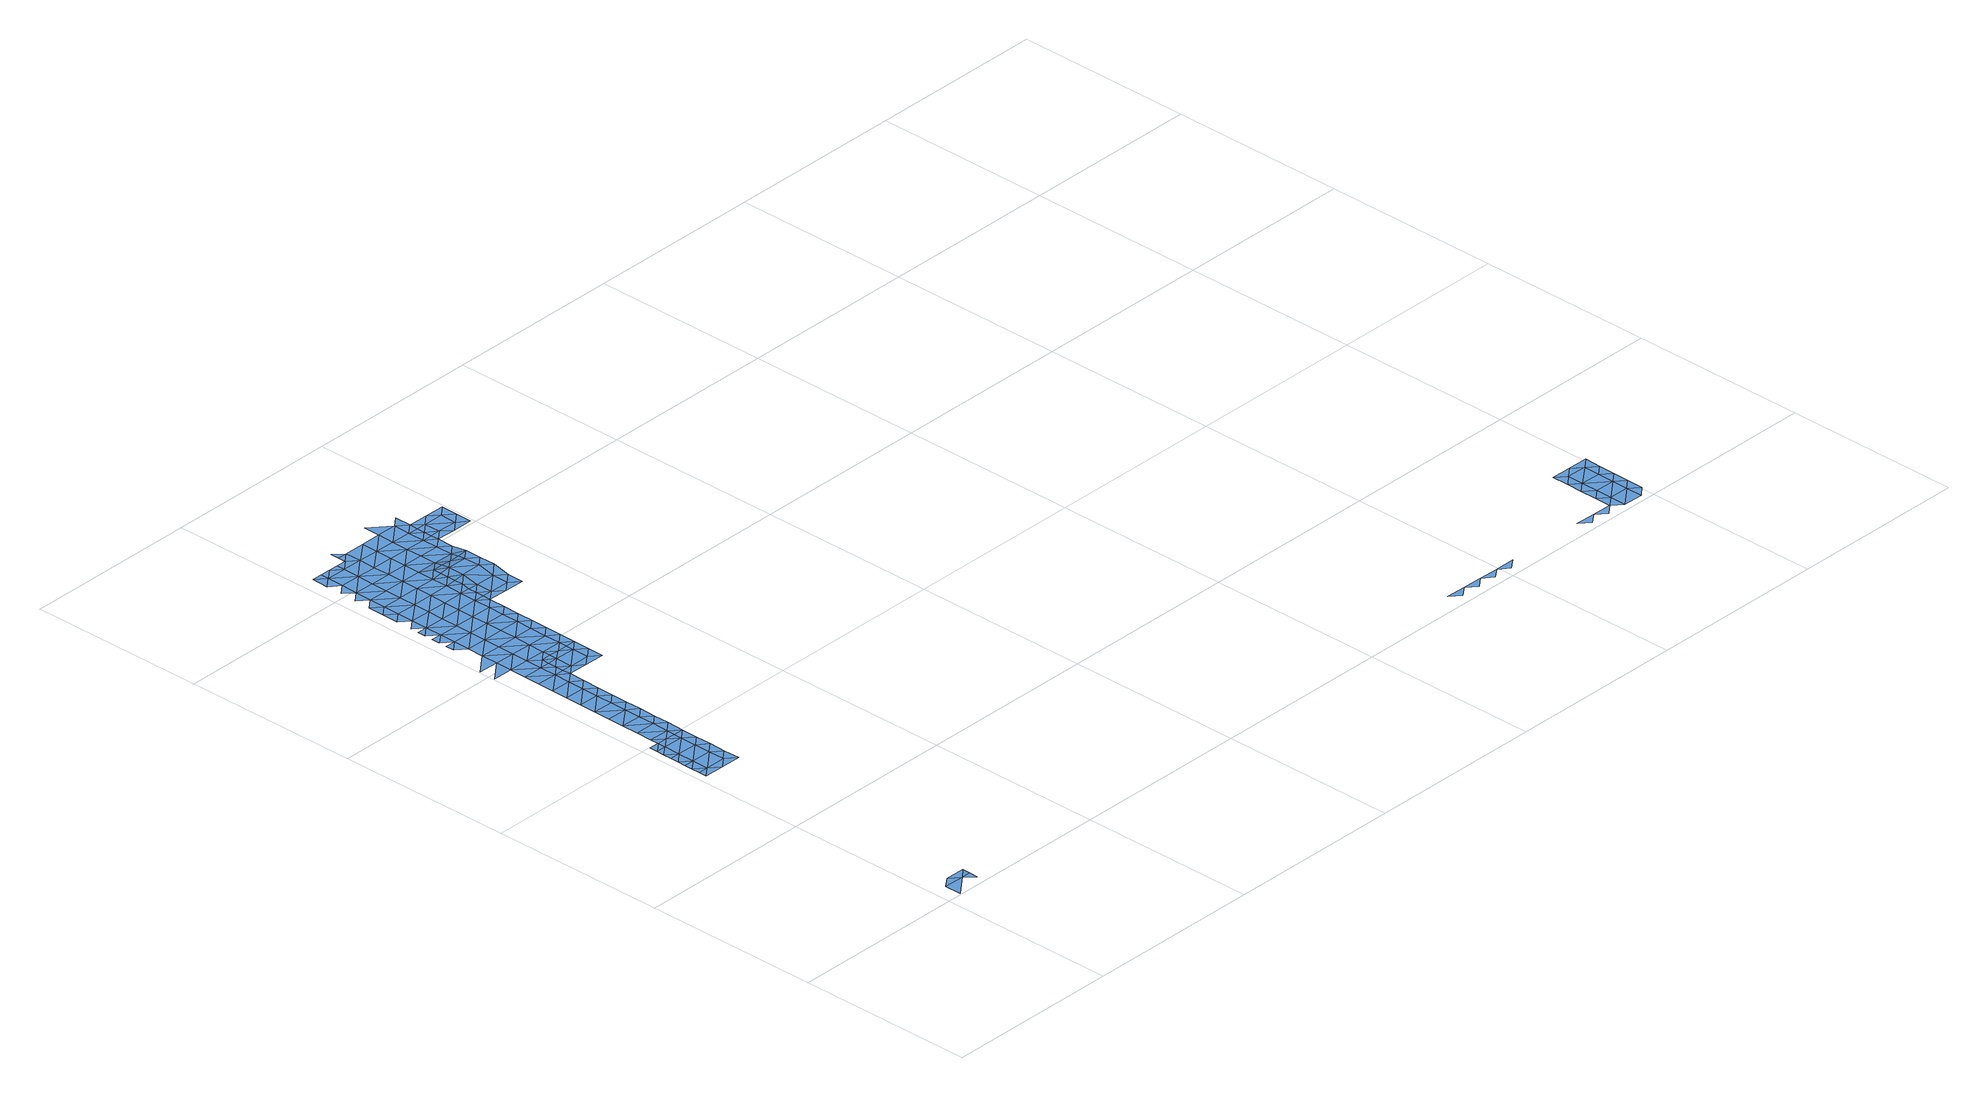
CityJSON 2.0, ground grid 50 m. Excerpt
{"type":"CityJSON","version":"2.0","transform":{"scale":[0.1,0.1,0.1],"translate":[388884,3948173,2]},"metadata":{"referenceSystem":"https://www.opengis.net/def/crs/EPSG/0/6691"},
"CityObjects":{
"waterbody1":{"type":"WaterBody","attributes":{"name":"10","class":"1140","function":"1","WaterBodyRiverFloodingRiskAttribute.description":"1","WaterBodyRiverFloodingRiskAttribute.rank":"3","WaterBodyRiverFloodingRiskAttribute.adminType":"2","WaterBodyRiverFloodingRiskAttribute.scale":"L2"},"geometry":[{"type":"MultiSurface","lod":"1","boundaries":[[[0,1,2]],[[1,3,2]],[[1,4,3]],[[5,6,1]],[[6,4,1]],[[7,8,9]],[[8,10,9]],[[11,9,10]],[[10,8,12]],[[13,11,14]],[[11,10,14]],[[14,15,13]],[[12,16,10]],[[17,18,19]],[[17,13,18]],[[18,13,15]],[[20,10,16]],[[14,10,20]],[[21,22,19]],[[15,14,23]],[[14,20,23]],[[19,18,24]],[[25,18,15]],[[25,15,23]],[[19,24,21]],[[26,22,27]],[[28,18,25]],[[24,18,28]],[[22,21,27]],[[29,26,30]],[[29,31,32]],[[30,26,27]],[[33,24,28]],[[34,35,36]],[[21,24,33]],[[32,31,37]],[[38,21,33]],[[39,40,34]],[[27,21,38]],[[29,30,31]],[[36,37,41]],[[42,27,38]],[[30,27,42]],[[37,31,41]],[[41,43,36]],[[30,44,31]],[[44,30,42]],[[34,45,39]],[[46,47,48]],[[34,36,45]],[[49,41,31]],[[50,48,47]],[[51,49,31]],[[51,31,44]],[[45,36,43]],[[39,52,46]],[[49,53,41]],[[54,43,41]],[[55,56,57]],[[53,54,41]],[[56,47,57]],[[58,52,39]],[[59,47,46]],[[57,60,61]],[[39,45,58]],[[62,61,60]],[[52,59,46]],[[60,63,64]],[[65,43,54]],[[57,47,59]],[[45,66,58]],[[67,65,54]],[[57,68,60]],[[63,69,70]],[[45,43,66]],[[71,70,69]],[[66,43,65]],[[58,72,52]],[[57,59,68]],[[60,73,63]],[[74,71,69]],[[75,71,74]],[[67,76,65]],[[77,73,60]],[[72,58,66]],[[78,59,52]],[[79,69,63]],[[74,80,75]],[[60,68,77]],[[81,78,52]],[[81,52,72]],[[82,68,59]],[[80,83,84]],[[66,65,85]],[[65,76,85]],[[79,63,73]],[[74,69,79]],[[66,86,72]],[[87,85,76]],[[74,88,80]],[[83,89,90]],[[68,91,77]],[[82,59,78]],[[80,92,83]],[[66,85,86]],[[86,93,72]],[[89,94,95]],[[72,96,81]],[[77,97,73]],[[95,94,98]],[[74,79,88]],[[87,99,85]],[[91,68,82]],[[91,97,77]],[[73,100,79]],[[80,88,92]],[[99,101,85]],[[102,98,94]],[[78,81,96]],[[97,100,73]],[[86,85,101]],[[72,93,96]],[[103,83,92]],[[89,104,94]],[[96,105,78]],[[89,83,104]],[[106,86,101]],[[104,83,103]],[[93,86,106]],[[102,94,107]],[[82,78,108]],[[82,109,91]],[[110,107,94]],[[88,79,111]],[[88,112,92]],[[104,110,94]],[[108,78,105]],[[108,109,82]],[[113,93,106]],[[111,79,100]],[[96,93,113]],[[92,112,103]],[[96,114,105]],[[109,115,91]],[[114,96,113]],[[97,115,100]],[[88,111,112]],[[97,91,115]],[[116,107,110]],[[105,117,108]],[[104,103,118]],[[105,114,117]],[[118,103,112]],[[115,119,100]],[[120,109,108]],[[111,100,119]],[[121,122,104]],[[116,110,123]],[[111,124,112]],[[108,117,120]],[[125,115,109]],[[104,118,121]],[[110,104,122]],[[126,125,109]],[[126,109,120]],[[123,110,122]],[[111,119,124]],[[124,127,112]],[[112,128,118]],[[125,129,115]],[[130,119,115]],[[129,130,115]],[[131,132,133]],[[131,123,122]],[[133,123,131]],[[134,135,119]],[[119,135,124]],[[128,112,127]],[[119,130,134]],[[121,118,136]],[[137,138,124]],[[124,138,127]],[[136,118,128]],[[136,139,121]],[[124,135,137]],[[122,121,139]],[[138,140,127]],[[127,140,128]],[[131,122,141]],[[141,122,139]],[[142,140,138]],[[136,143,139]],[[128,140,144]],[[136,128,143]],[[142,145,140]],[[128,144,143]],[[139,146,141]],[[140,147,144]],[[147,140,145]],[[139,143,148]],[[146,139,148]],[[144,149,143]],[[150,147,145]],[[144,147,149]],[[150,151,147]],[[148,143,152]],[[143,149,152]],[[148,153,146]],[[147,154,149]],[[147,151,154]],[[148,152,155]],[[156,152,149]],[[153,148,155]],[[157,146,153]],[[156,149,154]],[[158,159,152]],[[152,159,155]],[[158,152,156]],[[160,161,155]],[[155,161,153]],[[155,159,160]],[[161,162,153]]]}]},
"waterbody2":{"type":"WaterBody","attributes":{"name":"10","class":"1140","function":"1","WaterBodyRiverFloodingRiskAttribute.description":"1","WaterBodyRiverFloodingRiskAttribute.rank":"2","WaterBodyRiverFloodingRiskAttribute.adminType":"2","WaterBodyRiverFloodingRiskAttribute.scale":"L2"},"geometry":[{"type":"MultiSurface","lod":"1","boundaries":[[[163,164,165]],[[166,8,7]],[[167,168,169]],[[164,170,171]],[[164,171,172]],[[173,172,171]],[[174,166,175]],[[7,176,177]],[[178,171,179]],[[12,167,16]],[[177,175,166]],[[180,181,174]],[[180,174,175]],[[168,170,164]],[[174,170,168]],[[181,170,174]],[[182,170,181]],[[183,172,173]],[[167,169,16]],[[174,167,166]],[[173,171,184]],[[165,172,183]],[[182,179,170]],[[164,172,165]],[[8,166,167]],[[169,168,163]],[[164,163,168]],[[7,177,166]],[[178,184,171]],[[170,179,171]],[[12,8,167]],[[174,168,167]]]}]},
"waterbody3":{"type":"WaterBody","attributes":{"name":"10","class":"1140","function":"1","WaterBodyRiverFloodingRiskAttribute.description":"1","WaterBodyRiverFloodingRiskAttribute.rank":"2","WaterBodyRiverFloodingRiskAttribute.adminType":"2","WaterBodyRiverFloodingRiskAttribute.scale":"L2"},"geometry":[{"type":"MultiSurface","lod":"1","boundaries":[[[185,76,186]],[[87,185,99]],[[51,44,187]],[[188,185,187]],[[189,188,190]],[[186,187,185]],[[187,49,51]],[[99,185,191]],[[67,186,76]],[[67,54,186]],[[188,191,185]],[[187,186,49]],[[87,76,185]],[[53,49,186]],[[186,54,53]],[[191,188,189]],[[188,187,190]],[[190,187,44]]]}]},
"waterbody4":{"type":"WaterBody","attributes":{"name":"10","class":"1140","function":"1","WaterBodyRiverFloodingRiskAttribute.description":"1","WaterBodyRiverFloodingRiskAttribute.rank":"2","WaterBodyRiverFloodingRiskAttribute.adminType":"2","WaterBodyRiverFloodingRiskAttribute.scale":"L2"},"geometry":[{"type":"MultiSurface","lod":"1","boundaries":[[[192,193,194]],[[195,196,197]],[[196,192,194]],[[198,199,200]],[[201,193,125]],[[126,120,201]],[[142,138,202]],[[200,194,201]],[[200,203,198]],[[150,145,204]],[[195,151,204]],[[202,192,196]],[[134,192,135]],[[204,145,202]],[[134,130,192]],[[151,150,204]],[[197,194,199]],[[201,125,126]],[[193,130,129]],[[195,204,196]],[[120,203,201]],[[137,135,202]],[[197,196,194]],[[129,125,193]],[[202,196,204]],[[201,203,200]],[[130,193,192]],[[135,192,202]],[[202,138,137]],[[145,142,202]],[[200,199,194]],[[201,194,193]]]}]},
"waterbody5":{"type":"WaterBody","attributes":{"name":"10","class":"1140","function":"1","WaterBodyRiverFloodingRiskAttribute.description":"1","WaterBodyRiverFloodingRiskAttribute.rank":"2","WaterBodyRiverFloodingRiskAttribute.adminType":"2","WaterBodyRiverFloodingRiskAttribute.scale":"L2"},"geometry":[{"type":"MultiSurface","lod":"1","boundaries":[[[205,206,207]],[[159,208,160]],[[206,209,210]],[[208,205,211]],[[209,206,208]],[[205,212,211]],[[207,206,213]],[[158,156,209]],[[160,208,161]],[[156,210,209]],[[211,161,208]],[[159,209,208]],[[206,205,208]],[[158,209,159]],[[213,206,210]],[[212,205,207]]]}]},
"waterbody6":{"type":"WaterBody","attributes":{"name":"10","class":"1140","function":"1","WaterBodyRiverFloodingRiskAttribute.description":"1","WaterBodyRiverFloodingRiskAttribute.rank":"2","WaterBodyRiverFloodingRiskAttribute.adminType":"2","WaterBodyRiverFloodingRiskAttribute.scale":"L2"},"geometry":[{"type":"MultiSurface","lod":"1","boundaries":[[[214,215,216]],[[217,218,215]],[[219,220,218]],[[221,222,220]],[[223,224,225]],[[226,227,225]],[[228,227,229]],[[227,230,229]],[[228,231,232]],[[228,229,231]],[[233,229,230]],[[234,232,231]],[[235,232,234]],[[236,237,235]],[[235,234,236]],[[230,238,233]],[[231,239,234]],[[231,229,239]],[[236,240,237]],[[229,233,239]],[[234,241,236]],[[242,233,238]],[[243,234,239]],[[242,244,233]],[[236,241,240]],[[239,233,244]],[[234,243,241]],[[239,245,243]],[[239,244,245]],[[241,246,240]],[[245,247,243]],[[243,247,241]],[[247,246,241]]]}]}
},
"vertices":[
[44,4,6],[101,50,6],[44,51,6],[73,73,6],[129,73,6],[129,26,5],[129,50,5],[56,998,5],[84,998,5],[56,1021,5],[113,1020,5],[57,1067,5],[113,997,5],[58,1114,5],[114,1067,5],[114,1113,5],[141,997,5],[58,1160,5],[115,1159,5],[59,1206,5],[142,1043,5],[116,1252,5],[59,1252,5],[142,1089,5],[115,1205,5],[143,1136,5],[60,1298,5],[116,1298,5],[143,1182,5],[60,1345,5],[117,1344,5],[118,1390,5],[61,1391,5],[144,1228,5],[63,1530,5],[6,1484,5],[62,1483,5],[62,1437,5],[144,1274,5],[63,1576,5],[6,1530,5],[118,1436,5],[145,1321,5],[119,1483,5],[146,1367,5],[119,1529,5],[64,1622,5],[65,1668,5],[36,1645,5],[146,1413,5],[36,1669,5],[146,1390,5],[121,1621,5],[146,1436,5],[147,1459,5],[37,1715,5],[37,1692,5],[65,1714,5],[120,1575,5],[121,1667,5],[66,1761,5],[37,1738,5],[37,1761,5],[66,1807,5],[38,1784,5],[175,1482,5],[176,1528,5],[175,1459,5],[122,1714,5],[67,1853,5],[38,1830,5],[39,1877,5],[177,1574,5],[123,1806,5],[67,1899,5],[39,1923,5],[203,1458,5],[122,1760,5],[178,1667,5],[123,1852,5],[68,1945,5],[177,1621,5],[178,1713,5],[69,1992,5],[40,1969,5],[232,1481,5],[232,1527,5],[232,1458,5],[124,1899,5],[69,2038,6],[41,2015,6],[179,1759,5],[125,1945,5],[233,1574,5],[70,2084,6],[41,2061,6],[234,1620,5],[179,1805,5],[42,2108,6],[260,1458,5],[180,1852,6],[260,1504,5],[70,2107,6],[125,1991,5],[126,2037,6],[234,1666,5],[261,1550,5],[98,2107,6],[235,1712,5],[235,1759,5],[126,2083,6],[181,1898,6],[181,1944,6],[262,1596,5],[262,1643,5],[236,1805,5],[127,2107,6],[263,1689,5],[182,1990,6],[237,1851,6],[263,1735,5],[182,2037,5],[183,2083,5],[155,2106,6],[237,1897,6],[264,1781,5],[264,1758,5],[238,1943,6],[238,1990,6],[264,1804,5],[265,1827,10],[183,2129,5],[155,2152,6],[155,2129,6],[265,1851,10],[265,1874,10],[239,2036,5],[265,1897,10],[266,1920,10],[239,2082,5],[294,1943,6],[240,2128,5],[294,1920,10],[295,2035,5],[295,1989,6],[322,1919,10],[297,2128,6],[351,1942,6],[296,2081,5],[351,1988,6],[351,1919,10],[379,1918,14],[352,2034,5],[353,2127,6],[379,1965,6],[353,2081,5],[380,2011,6],[297,2174,6],[380,2034,5],[381,2057,5],[381,2080,5],[381,2103,6],[382,2150,6],
[140,905,5],[111,882,5],[139,858,5],[56,975,5],[112,974,5],[112,928,5],[140,951,5],[55,883,5],[54,836,5],[111,836,5],[82,813,5],[55,929,5],[27,952,5],[28,998,5],[28,975,5],[26,837,5],[26,860,5],[27,929,5],[27,906,5],[26,883,5],[139,812,5],[26,814,5],
[231,1435,5],[175,1436,5],[174,1389,5],[231,1389,5],[259,1365,5],[202,1366,5],[259,1412,5],
[293,1850,14],[293,1804,5],[349,1803,5],[378,1872,14],[350,1850,14],[378,1826,14],[377,1734,5],[377,1780,5],[349,1757,5],[292,1758,5],[294,1896,14],[320,1734,5],[350,1896,14],
[466,2079,5],[465,2033,5],[494,2056,5],[409,2080,5],[409,2034,5],[437,2010,5],[438,2103,5],[494,2102,5],[493,2010,5],
[1854,28,5],[1883,51,5],[1826,52,5],[1911,27,5],[1940,50,5],[1968,27,5],[1996,49,5],[2024,26,5],[2053,49,5],[2279,46,5],[2307,22,5],[2336,45,5],[2364,22,5],[2392,44,5],[2393,91,5],[2421,67,5],[2420,21,5],[2421,113,5],[2393,137,5],[2477,67,5],[2422,160,5],[2394,183,5],[2422,206,5],[2394,229,5],[2477,20,5],[2478,113,5],[2451,229,5],[2479,205,5],[2505,43,5],[2478,159,5],[2506,89,5],[2506,135,5],[2508,228,5],[2507,182,5]
]}
